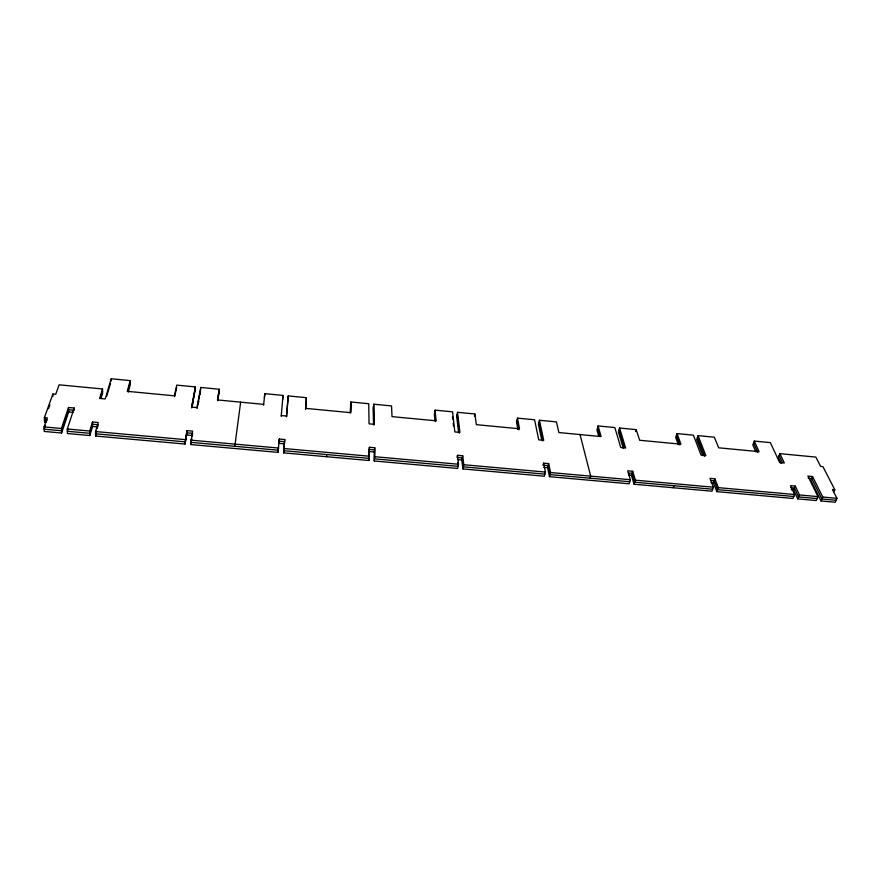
<?xml version="1.0" encoding="UTF-8"?>
<svg xmlns="http://www.w3.org/2000/svg" width="881" height="881" viewBox="0 0 881 881"><rect width="100%" height="100%" fill="white"/><g stroke="black" fill="none" stroke-linecap="round" stroke-linejoin="round"><path stroke-width="1.32" d="M46.528 422.285L44.59 422.12L44.38 417.605L52.904 394.027L55.723 394.292L59.104 384.821L102.526 388.962L99.641 398.432L105.213 398.961L111.215 378.764L130.179 380.603L130.157 384.942L128.208 392.111M350.275 412.859L350.891 401.989L368.732 403.718L369.051 423.838L374.249 424.323L373.819 404.214L391.549 405.932L392.001 416.614L436.106 420.821L435.104 410.15L452.559 411.834L454.838 431.921L459.926 432.406L457.525 412.319L474.881 414.004L476.368 424.664L519.504 428.783L517.499 418.134L534.58 419.785L538.731 439.828L543.709 440.302L539.436 420.259L556.418 421.9L558.895 432.549L601.095 436.58L598.122 425.941L614.839 427.56L620.797 447.57L625.664 448.022L619.596 428.023L636.214 429.631L639.639 440.258L680.936 444.2L677.048 433.584L693.413 435.17L701.089 455.136L705.846 455.587L698.071 435.621L714.337 437.207L718.665 447.812L759.092 451.667L754.312 441.073L770.335 442.625L779.663 462.547L784.321 462.988L779.905 453.66L815.861 457.096L820.629 466.401L822.931 466.622L834.792 489.715L833.911 491.664M350.561 412.099L350.605 404.071M350.891 401.989L350.836 412.682L305.74 408.377L306.368 397.672L288.23 395.921L286.512 416.284M44.38 417.605L47.288 417.869L44.05 426.911L44.259 431.448L61.615 433L61.45 428.485L68.52 407.496L74.213 408.024L67.286 429.014L67.43 433.518L89.829 435.522L89.741 431.029L92.494 421.988L98.22 422.517L95.544 431.558L95.611 436.04L185.076 444.046L186.992 430.611L192.587 431.128L190.725 444.553L278.077 452.371L278.495 448.033L190.913 440.148M185.076 444.046L186.992 430.611M96.337 431.216L95.577 433.804L185.164 441.844L186.904 432.813L192.499 433.32L192.399 435.522L186.816 435.016M130.179 380.603L127.249 391.329L174.449 395.833L176.751 385.118L195.406 386.924L192.113 407.396M200.626 389.578L200.725 387.442L219.259 389.237L217.915 400.216M305.564 409.489L306.059 400.987M234.798 446.304L240.645 402.154M834.792 489.715L832.435 489.495L836.95 498.327L835.166 502.236L821.015 500.97L822.766 497.049L812.568 476.522L807.877 476.081L817.986 496.62L816.247 500.54L797.745 498.888L799.452 494.946L795.268 486.103L790.488 485.673L794.629 494.516L792.944 498.459L716.837 491.642L718.345 487.645L714.887 478.779L710.009 478.328L713.423 487.204L711.925 491.202L634.1 484.242L635.41 480.178L632.712 471.28L627.724 470.817L630.378 479.727L629.067 483.79L549.469 476.665L550.581 472.535L548.676 463.615L543.577 463.142L545.427 472.073L544.326 476.203L462.888 468.912L463.78 464.716L462.712 455.763L457.492 455.29L458.516 464.243L457.624 468.439L374.282 460.983L374.755 447.746L369.414 447.262L368.897 460.499L283.583 452.867L284.739 439.531L279.277 439.035L278.859 443.352L284.31 443.848M284.739 439.531L283.803 450.698L369.227 458.373L369.095 449.387L374.425 449.872L374.612 458.858L458.065 466.346L457.635 462.503M286.512 416.856L288.23 395.921M264.432 397.882L264.796 393.642L283.032 395.415L281.204 416.35M278.077 452.371L279.277 439.035M282.625 399.633L283.032 395.415M283.583 452.867L284.023 448.528L369.557 456.237M263.606 405.15L264.796 393.642M306.125 399.776L306.368 397.672M326.477 456.71L326.752 454.552M373.819 404.214L373.181 408.355L373.522 424.488M368.897 460.499L369.414 447.262M374.282 460.983L374.755 447.746M219.259 389.237L217.508 399.952L263.639 404.357M217.607 400.756L219.138 391.373M200.725 387.442L196.97 407.606L191.518 407.099L195.406 386.924M191.529 438.485L190.814 442.35L278.286 450.202M192.014 435.908L192.499 433.32M197.113 408.432L200.372 390.933M190.725 444.553L191.684 439.388M198.269 403.861L198.765 401.163M200.02 394.424L200.516 391.726M435.104 410.15L434.333 414.246L434.95 420.942M191.684 407.925L195.318 389.072M457.525 412.319L456.699 416.405L458.594 432.505M457.492 455.29L457.052 457.382L462.272 457.856L463.329 466.82L544.876 474.143M462.888 468.912L461.831 459.948L462.712 455.763M474.441 416.041L474.881 414.004M174.658 396.659L176.685 387.266M517.499 418.134L516.53 422.164L517.874 429.432M539.436 420.259L538.412 424.279L541.804 440.346M543.577 463.142L543.026 465.201L548.125 465.664L550.019 474.606L629.728 481.753M549.469 476.665L547.586 467.723L548.676 463.615M127.888 391.131L130.168 382.772M598.122 425.941L596.966 429.917L598.64 435.963M97.108 428.629L98.254 424.752L92.527 424.235L89.785 433.287L67.363 431.272L68.178 428.794M106.733 396.109L110.477 383.477M95.611 436.04L96.37 433.452M590.083 478.196L590.688 476.147L580.05 434.575M100.39 398.278L102.548 391.164M89.829 435.522L92.571 426.47L92.494 421.988M101.139 398.102L102.57 393.355L102.526 388.962M619.596 428.023L618.396 431.987L623.285 448.264M635.597 431.613L636.214 429.631M634.1 484.242L631.413 475.322L632.712 471.28M61.615 433L68.663 411.956L68.52 407.496M677.048 433.584L675.716 437.505L678.293 444.597M673.216 487.744L673.921 485.728M698.071 435.621L696.695 439.52L702.972 455.774M45.537 425.303L44.16 429.19L61.527 430.743L68.597 409.731L73.145 410.15M45.383 417.374L44.491 419.863L47.387 420.127M48.521 408.685L49.854 404.952M44.59 422.12L45.493 419.631M716.837 491.642L713.401 482.755L714.887 478.779M754.312 441.073L752.815 444.927L755.975 452.008M779.905 453.66L778.33 457.514L781.073 463.362M797.745 498.888L793.594 490.023L795.268 486.103M812.568 476.522L810.872 480.398L821.015 500.97M92.571 426.47L97.141 426.878M368.765 451.513L374.095 451.986M457.922 459.596L461.831 459.948M543.764 467.37L547.586 467.723M628.924 475.101L631.413 475.322M710.967 482.535L713.401 482.755M791.215 489.814L793.594 490.023M44.05 426.911L61.45 428.485M67.286 429.014L89.741 431.029M95.544 431.558L185.252 439.63M374.954 456.721L458.516 464.243M463.78 464.716L545.427 472.073M550.581 472.535L630.378 479.727M635.41 480.178L713.423 487.204M718.345 487.645L794.629 494.516M799.452 494.946L817.986 496.62M822.766 497.049L836.95 498.327M712.674 489.208L634.749 482.204L632.062 473.306L628.329 472.965M793.792 496.488L717.586 489.649L714.15 480.773L710.493 480.431M817.116 498.58L798.604 496.917L794.431 488.074L790.852 487.744M836.058 500.287L821.896 499.009L811.72 478.46L808.207 478.141M68.663 411.956L73.211 412.374M279.068 441.194L284.53 441.689M281.303 415.557L286.622 416.063M779.123 455.587L782.416 462.591M753.563 443.011L757.792 452.427M697.378 437.582L704.646 456.303M676.377 435.544L679.835 444.993M619.002 430.005L624.288 447.526M597.549 427.935L599.895 436.381M538.93 422.274L542.894 440.996M517.015 420.149L518.821 429.829M457.118 414.367L459.342 433.133M452.449 416.57L452.757 419.246M453.208 423.265L453.506 425.952M434.718 412.198L435.588 421.547M52.904 394.027L52.992 396.252M74.213 408.024L74.279 410.249M373.5 406.284L373.896 425.083M111.215 378.764L111.226 380.944"/></g></svg>
